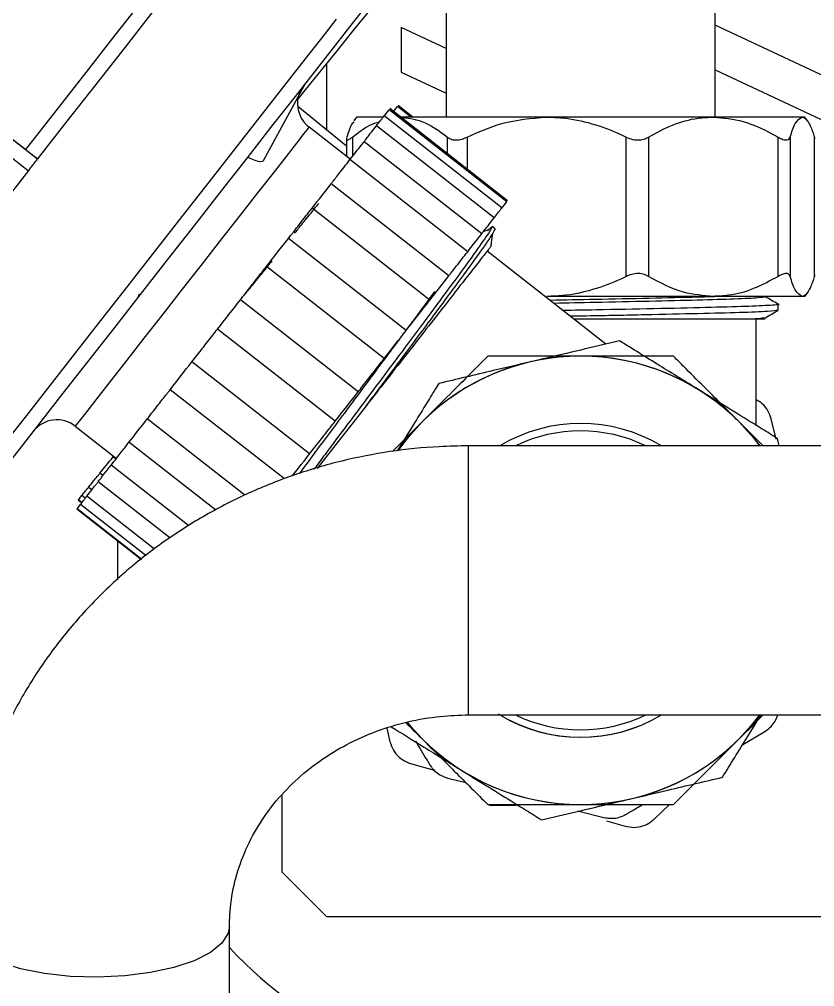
# Model space of a CAD drawing. Extents: x 150 to 4150, y 50 to 2920.
# Drawn here: x 1971.8 to 2104.9, y 1364.7 to 1526.5 of the extents above; entities that cross this region are included whole.
import ezdxf

# ---------------------------------------------------------------- set-up
doc = ezdxf.new("R2010")
doc.units = 0
doc.header["$LTSCALE"] = 10
doc.linetypes.add('SLD-KATı', pattern=[0])
doc.layers.get('0').update_dxf_attribs({"linetype": 'CONTINUOUS'})

msp = doc.modelspace()

# ---------------------------------------------------------------- linework, layer by layer
at = {"color": 7, "linetype": 'SLD-KATı'}
for p, q in [((2043.23, 1558.29), (2043.23, 1510.17)), ((2088.23, 1510.17), (2088.23, 1551.42)), ((2043.23, 1521.65), (2035.73, 1525.17)), ((2035.73, 1525.17), (2035.73, 1517.67)), ((2115.73, 1512.67), (2088.23, 1525.56)), ((2023.23, 1519.17), (2023.23, 1508.02)), ((2088.23, 1518.06), (2115.73, 1505.17)), ((2035.73, 1517.67), (2043.23, 1514.15)), ((2012.69, 1502.89), (2019.82, 1516.01)), ((2026.57, 1505.32), (2018.4, 1511.94)), ((2032.78, 1510.26), (2033.67, 1511.4)), ((2053.37, 1496), (2033.67, 1511.4)), ((2053.5, 1496.18), (2033.81, 1511.58)), ((2034.4, 1511.11), (2035.09, 1511.96)), ((2037.3, 1510.17), (2035.09, 1511.96)), ((2037.65, 1510.17), (2035.23, 1512.13)), ((2028.23, 1510.17), (2027.79, 1509.54)), ((2032.71, 1510.17), (2028.23, 1510.17)), ((2052.56, 1494.98), (2032.87, 1510.37)), ((2060.05, 1510.17), (2035.5, 1510.17)), ((2087.93, 1510.17), (2060.05, 1510.17)), ((2102.8, 1510.17), (2087.93, 1510.17)), ((2103.23, 1510.17), (2102.8, 1510.17)), ((2103.66, 1509.54), (2103.23, 1510.17)), ((2027.19, 1503.11), (2020.29, 1508.5)), ((2051.27, 1493.32), (2031.58, 1508.72)), ((1968.97, 1507.8), (1972.91, 1504.72)), ((1968.97, 1507.79), (1974.88, 1503.17)), ((2026.57, 1506.55), (2026.57, 1503.59)), ((2073.36, 1483.51), (2073.36, 1506.82)), ((2077.08, 1506.82), (2077.08, 1483.51)), ((2098.78, 1483.51), (2098.78, 1506.82)), ((2100.76, 1506.82), (2100.76, 1483.51)), ((2104.83, 1483.51), (2104.83, 1506.82)), ((2104.83, 1506.82), (2104.87, 1506.55)), ((1973.31, 1501.17), (1967.4, 1505.79)), ((2049.18, 1490.65), (2029.49, 1506.05)), ((1974.88, 1503.17), (1974.89, 1503.19)), ((2046.83, 1487.65), (2027.14, 1503.05)), ((2043.66, 1483.59), (2023.97, 1498.99)), ((2052.47, 1494.86), (2053.37, 1496)), ((2040.48, 1479.53), (2020.79, 1494.93)), ((2050.28, 1491.31), (2049.43, 1490.97)), ((2051.41, 1491.47), (2050.92, 1491.85)), ((2036.54, 1474.48), (2016.85, 1489.88)), ((2069.97, 1472.2), (2050.08, 1487.74)), ((2032.85, 1469.76), (2013.15, 1485.16)), ((2103.23, 1480.17), (2103.66, 1480.79)), ((1991.68, 1480.02), (1991.93, 1480.58)), ((2028.52, 1464.22), (2008.82, 1479.62)), ((2087.93, 1480.17), (2060.05, 1480.17)), ((2102.8, 1480.17), (2087.93, 1480.17)), ((2103.23, 1480.17), (2102.8, 1480.17)), ((2098.78, 1477.86), (2098.78, 1478.85)), ((2095.1, 1458.59), (2095.1, 1476.42)), ((2024.67, 1459.3), (2004.98, 1474.7)), ((2020.38, 1453.81), (2000.68, 1469.21)), ((2016.17, 1449.63), (1997.06, 1464.57)), ((2009.54, 1446.91), (1993.22, 1459.67)), ((2098.45, 1456.29), (2097.62, 1459.67)), ((1981.18, 1458.47), (1988.07, 1453.08)), ((2039.21, 1459.18), (2034.27, 1454.25)), ((2096.26, 1455.17), (2092.24, 1459.18)), ((2098.95, 1455.17), (2098.66, 1456.39)), ((2004.68, 1444.43), (1990.17, 1455.77)), ((2124.48, 1455.17), (2046.98, 1455.17)), ((1987.98, 1452.97), (1987.53, 1453.34)), ((2000.17, 1441.77), (1987.17, 1451.93)), ((1985.81, 1450.19), (1985.31, 1450.6)), ((1997.01, 1439.76), (1985, 1449.15)), ((1981.71, 1446.16), (1982.29, 1446.88)), ((1982.85, 1446.4), (1982.28, 1446.86)), ((1994.46, 1437.9), (1983.13, 1446.76)), ((1983.94, 1447.79), (1983.39, 1448.23)), ((1981.48, 1444.65), (1982.05, 1445.38)), ((1981.68, 1446.12), (1982.26, 1445.65)), ((1982.29, 1445.68), (1981.71, 1446.16)), ((1993.02, 1436.78), (1982.04, 1445.37)), ((1981.45, 1444.61), (1992.25, 1436.17)), ((1992.28, 1436.2), (1981.48, 1444.65)), ((1988.23, 1439.32), (1988.23, 1432.78)), ((2046.98, 1410.17), (2124.48, 1410.17)), ((2033.28, 1407.94), (2033.83, 1405.67)), ((2039.21, 1406.15), (2036.79, 1408.82)), ((2092.58, 1405.03), (2096.52, 1407.39)), ((2037.29, 1402.05), (2041.24, 1400.9)), ((2043.52, 1399.59), (2046.53, 1398.83)), ((2015.73, 1396.69), (2015.73, 1383.92)), ((2050.48, 1395.05), (2054.93, 1395.08)), ((2078.02, 1392.73), (2080.58, 1395.17)), ((2065.18, 1394.14), (2069.63, 1393.02)), ((2070.05, 1392.46), (2073.16, 1391.55)), ((2015.73, 1383.92), (2023.23, 1376.42)), ((2023.23, 1376.42), (2125.62, 1376.42)), ((2006.98, 1261.5), (2006.98, 1374.74))]:
    msp.add_line(p, q, dxfattribs=at)
at = {"color": 8, "linetype": 'SLD-KATı'}
for p, q in [((2027.54, 1506.82), (2027.54, 1503.55)), ((2043.47, 1504.02), (2043.47, 1506.82)), ((2046.75, 1506.82), (2046.75, 1501.46)), ((2046.98, 1432.67), (2046.98, 1455.17)), ((2046.98, 1410.17), (2046.98, 1432.67))]:
    msp.add_line(p, q, dxfattribs=at)
at = {"color": 7, "linetype": 'SLD-KATı', "flags": 128}
for points in [[(1972.91, 1504.72), (1978, 1511.23), (1983.02, 1517.64), (1987.88, 1523.86), (1992.51, 1529.78), (1996.84, 1535.32), (2000.8, 1540.38), (2004.32, 1544.89), (2007.37, 1548.78)], [(2008.04, 1545.59), (2005.12, 1541.85), (2001.72, 1537.51), (1997.91, 1532.64), (1993.75, 1527.31), (1989.29, 1521.61), (1984.61, 1515.63), (1979.79, 1509.46), (1974.89, 1503.19)], [(2035.57, 1534.39), (2035.55, 1534.36), (2035.09, 1533.79), (2034.07, 1532.53), (2032.49, 1530.59), (2030.4, 1528.01), (2027.8, 1524.81), (2024.75, 1521.05), (2021.3, 1516.79), (2018.24, 1513.02)], [(2033.76, 1533.83), (2033.58, 1533.6), (2032.85, 1532.68), (2031.58, 1531.05), (2029.78, 1528.75), (2027.48, 1525.81), (2024.72, 1522.28), (2021.53, 1518.2), (2017.97, 1513.64), (2014.09, 1508.68), (2009.94, 1503.38), (2005.6, 1497.82), (2001.12, 1492.09), (1996.58, 1486.28), (1992.04, 1480.48), (1987.57, 1474.76), (1983.24, 1469.23), (1979.12, 1463.96), (1975.27, 1459.03), (1971.74, 1454.51), (1968.59, 1450.49), (1965.87, 1447.01), (1963.62, 1444.13), (1961.87, 1441.89), (1960.65, 1440.33), (1959.98, 1439.47), (1959.84, 1439.3)], [(2031.58, 1508.72), (2031.77, 1508.97), (2031.95, 1509.2), (2032.12, 1509.42), (2032.29, 1509.63), (2032.45, 1509.84), (2032.6, 1510.03), (2032.74, 1510.21), (2032.87, 1510.37)], [(2027.14, 1503.05), (2027.46, 1503.45), (2027.77, 1503.85), (2028.07, 1504.24), (2028.37, 1504.62), (2028.66, 1504.99), (2028.94, 1505.35), (2029.22, 1505.71), (2029.49, 1506.05)], [(2012.69, 1502.89), (2012.52, 1502.75), (2012.01, 1502.71), (2011.27, 1502.89), (2010.42, 1503.24), (2010, 1503.45)], [(1973.31, 1501.17), (1973.5, 1501.42), (1973.7, 1501.67), (1973.9, 1501.92), (1974.09, 1502.17), (1974.29, 1502.42), (1974.49, 1502.67), (1974.68, 1502.92), (1974.88, 1503.17)], [(1973.41, 1501.3), (1968.53, 1495.06), (1963.76, 1488.95), (1959.16, 1483.08), (1954.81, 1477.51), (1950.78, 1472.36), (1947.13, 1467.69), (1943.92, 1463.58), (1941.19, 1460.09)], [(2020.79, 1494.93), (2021.2, 1495.46), (2021.61, 1495.98), (2022.02, 1496.5), (2022.42, 1497.01), (2022.81, 1497.51), (2023.2, 1498.01), (2023.59, 1498.5), (2023.97, 1498.99)], [(2051.27, 1493.32), (2051.46, 1493.57), (2051.65, 1493.8), (2051.82, 1494.02), (2051.99, 1494.24), (2052.14, 1494.44), (2052.29, 1494.63), (2052.43, 1494.81), (2052.56, 1494.98)], [(2046.83, 1487.65), (2047.15, 1488.05), (2047.46, 1488.45), (2047.77, 1488.84), (2048.06, 1489.22), (2048.35, 1489.59), (2048.64, 1489.95), (2048.91, 1490.31), (2049.18, 1490.65)], [(2013.15, 1485.16), (2013.62, 1485.76), (2014.09, 1486.36), (2014.56, 1486.95), (2015.02, 1487.55), (2015.48, 1488.13), (2015.94, 1488.72), (2016.39, 1489.3), (2016.85, 1489.88)], [(2040.48, 1479.53), (2040.9, 1480.06), (2041.31, 1480.58), (2041.71, 1481.1), (2042.11, 1481.61), (2042.51, 1482.11), (2042.9, 1482.61), (2043.28, 1483.1), (2043.66, 1483.59)], [(2004.98, 1474.7), (2005.46, 1475.31), (2005.94, 1475.93), (2006.42, 1476.54), (2006.9, 1477.16), (2007.38, 1477.77), (2007.86, 1478.39), (2008.34, 1479), (2008.82, 1479.62)], [(2032.85, 1469.76), (2033.32, 1470.36), (2033.79, 1470.96), (2034.25, 1471.55), (2034.71, 1472.15), (2035.17, 1472.74), (2035.63, 1473.32), (2036.09, 1473.9), (2036.54, 1474.48)], [(1997.06, 1464.57), (1997.5, 1465.14), (1997.95, 1465.71), (1998.39, 1466.28), (1998.85, 1466.86), (1999.3, 1467.44), (1999.76, 1468.03), (2000.22, 1468.62), (2000.68, 1469.21)], [(2024.67, 1459.3), (2025.15, 1459.91), (2025.63, 1460.53), (2026.11, 1461.14), (2026.59, 1461.76), (2027.07, 1462.37), (2027.55, 1462.99), (2028.04, 1463.61), (2028.52, 1464.22)], [(1990.17, 1455.77), (1990.54, 1456.23), (1990.9, 1456.7), (1991.28, 1457.18), (1991.66, 1457.67), (1992.04, 1458.16), (1992.43, 1458.65), (1992.82, 1459.16), (1993.22, 1459.67)], [(2029.29, 1461.16), (2027.04, 1458.27), (2024.8, 1455.41), (2022.6, 1452.6), (2021.65, 1451.38)], [(2035.13, 1454.34), (2036.74, 1456.46), (2039.21, 1459.18)], [(2092.24, 1459.18), (2094.72, 1456.46), (2095.73, 1455.17)], [(1985.31, 1450.6), (1985.56, 1450.91), (1985.82, 1451.23), (1986.09, 1451.55), (1986.36, 1451.89), (1986.64, 1452.24), (1986.93, 1452.6), (1987.23, 1452.96), (1987.53, 1453.34)], [(2017.52, 1450.15), (2017.64, 1450.31), (2018.09, 1450.88), (2018.54, 1451.46), (2019, 1452.04), (2019.45, 1452.63), (2019.91, 1453.22), (2020.38, 1453.81)], [(1985, 1449.15), (1985.25, 1449.47), (1985.5, 1449.79), (1985.76, 1450.13), (1986.03, 1450.47), (1986.3, 1450.82), (1986.59, 1451.18), (1986.88, 1451.55), (1987.17, 1451.93)], [(1982.04, 1445.37), (1982.15, 1445.5), (1982.26, 1445.65), (1982.38, 1445.81), (1982.52, 1445.98), (1982.66, 1446.16), (1982.8, 1446.35), (1982.96, 1446.55), (1983.13, 1446.76)], [(1982.28, 1446.86), (1982.39, 1447), (1982.51, 1447.14), (1982.63, 1447.3), (1982.77, 1447.46), (1982.91, 1447.64), (1983.06, 1447.83), (1983.22, 1448.03), (1983.39, 1448.23)], [(2095.73, 1410.17), (2094.72, 1408.88), (2092.24, 1406.15)]]:
    msp.add_lwpolyline(points, dxfattribs=at)
at = {"color": 8, "linetype": 'SLD-KATı', "flags": 128}
for points in [[(1956.33, 1438.87), (1956.34, 1438.88), (1956.71, 1439.35), (1957.61, 1440.5), (1959.03, 1442.33), (1960.96, 1444.79), (1963.37, 1447.86), (1966.21, 1451.5), (1969.46, 1455.65), (1973.06, 1460.26), (1976.97, 1465.26), (1981.13, 1470.58), (1985.48, 1476.14), (1989.96, 1481.88), (1994.51, 1487.7), (1999.07, 1493.52), (2003.56, 1499.27), (2007.93, 1504.87), (2012.12, 1510.22), (2016.07, 1515.27), (2019.72, 1519.94), (2023.02, 1524.16), (2024.91, 1526.57)], [(2020.29, 1508.5), (2020.14, 1508.29), (2019.44, 1507.4), (2018.2, 1505.82), (2016.46, 1503.59), (2014.27, 1500.79), (2011.69, 1497.49), (2008.79, 1493.79), (2005.66, 1489.79), (2002.4, 1485.61), (1999.08, 1481.36), (1995.81, 1477.18), (1992.68, 1473.18), (1989.79, 1469.48), (1987.2, 1466.18), (1985.01, 1463.38), (1983.27, 1461.15), (1982.04, 1459.57), (1981.34, 1458.68), (1981.18, 1458.47)], [(1976.03, 1366.91), (1972, 1367.71), (1968.49, 1368.8), (1965.63, 1370.13), (1963.54, 1371.65), (1962.31, 1373.3), (1961.98, 1374.74)], [(2006.98, 1374.74), (2006.78, 1373.63), (2005.73, 1371.97), (2003.81, 1370.42), (2001.1, 1369.05), (1997.7, 1367.91), (1993.77, 1367.05), (1989.45, 1366.5), (1984.93, 1366.29), (1980.4, 1366.43), (1976.03, 1366.91)]]:
    msp.add_lwpolyline(points, dxfattribs=at)
at = {"color": 7, "linetype": 'SLD-KATı'}
for centre, radius, start, end in [((2023.37, 1512.44), 5, 141.9781, 231.9781), ((2035.88, 1584.25), 101.44, 231.6268, 233.0389), ((2065.73, 1432.67), 37.5, 90, 135), ((2065.73, 1432.67), 37.5, 58.2697, 103.2697), ((2065.73, 1432.67), 37.5, 45, 90), ((2065.73, 1432.67), 37.5, 103.2697, 144.2686), ((2065.73, 1432.67), 37.5, 36.8699, 58.2697), ((1978.1, 1454.53), 5, 51.9781, 141.9781), ((2065.73, 1432.67), 26.25, 58.9973, 121.0027), ((2065.73, 1432.67), 25, 64.1581, 115.8419), ((1985.82, 1442.8), 5.31, 140.7847, 141.2602), ((1978.04, 1447.31), 4.35, 321.7603, 322.3412), ((2065.73, 1432.67), 26.25, 238.2697, 301.0027), ((2065.73, 1432.67), 26.25, 238.9973, 301.0027), ((2065.73, 1432.67), 25, 244.1581, 295.8419), ((2065.73, 1432.67), 37.5, 283.2697, 323.1301), ((2065.73, 1432.67), 37.5, 219.2869, 238.2697), ((2065.73, 1432.67), 37.5, 225, 270), ((2065.73, 1432.67), 37.5, 270, 315), ((2065.73, 1432.67), 37.5, 238.2697, 283.2697), ((2058.23, 1418.92), 70, 222.9337, 270)]:
    msp.add_arc(centre, radius, start, end, dxfattribs=at)
for points, knots in [([(2035.5, 1510.17), (2036.74, 1510.03), (2039.5, 1509.72), (2042.06, 1507.86), (2043.47, 1506.82)], [0, 0, 0, 0, 0.444642, 1, 1, 1, 1]), ([(2046.75, 1506.82), (2048.65, 1507.67), (2052.88, 1509.57), (2057.51, 1509.96), (2060.05, 1510.17)], [0, 0, 0, 0, 0.4489894, 1, 1, 1, 1]), ([(2060.05, 1510.17), (2060.94, 1510.14), (2063.49, 1510.06), (2067.7, 1509.18), (2071.2, 1507.86), (2073.06, 1506.97), (2073.36, 1506.82)], [0, 0, 0, 0, 0.191123, 0.55371, 0.926736, 1, 1, 1, 1]), ([(2077.08, 1506.82), (2078.39, 1507.54), (2081.06, 1508.98), (2084.76, 1510.02), (2087.08, 1510.13), (2087.93, 1510.17)], [0, 0, 0, 0, 0.382404, 0.774653, 1, 1, 1, 1]), ([(2087.93, 1510.17), (2089.6, 1510.03), (2093.37, 1509.72), (2096.85, 1507.86), (2098.78, 1506.82)], [0, 0, 0, 0, 0.444646, 1, 1, 1, 1]), ([(2100.76, 1506.82), (2101.05, 1507.67), (2101.7, 1509.57), (2102.41, 1509.96), (2102.8, 1510.17)], [0, 0, 0, 0, 0.448989, 1, 1, 1, 1]), ([(2102.8, 1510.17), (2102.93, 1510.14), (2103.32, 1510.06), (2103.97, 1509.18), (2104.5, 1507.86), (2104.79, 1506.97), (2104.83, 1506.82)], [0, 0, 0, 0, 0.191128, 0.553705, 0.926736, 1, 1, 1, 1]), ([(2027.8, 1509.35), (2027.7, 1509.28), (2027.29, 1508.96), (2026.91, 1507.75), (2026.62, 1506.82)], [0, 0, 0, 0, 0.237146, 1, 1, 1, 1]), ([(2027.54, 1506.82), (2028.5, 1507.58), (2029.97, 1508.73), (2031.57, 1509.24), (2032.12, 1509.42)], [0, 0, 0, 0, 0.652302, 1, 1, 1, 1]), ([(2029.42, 1505.97), (2029.41, 1505.96), (2029.37, 1505.9), (2029.57, 1506.16), (2030.19, 1506.94), (2031, 1507.99), (2031.58, 1508.72)], [0, 0, 0, 0, 0.05485, 0.277489, 0.492104, 1, 1, 1, 1]), ([(2026.62, 1506.82), (2026.59, 1506.67), (2026.52, 1506.38), (2026.73, 1506.3), (2027.11, 1506.49), (2027.41, 1506.73), (2027.54, 1506.82)], [0, 0, 0, 0, 0.280689, 0.56283, 0.825758, 1, 1, 1, 1]), ([(2043.47, 1506.82), (2043.7, 1506.67), (2044.15, 1506.38), (2045.1, 1506.3), (2046, 1506.49), (2046.53, 1506.73), (2046.75, 1506.82)], [0, 0, 0, 0, 0.2806914, 0.5628207, 0.8257449, 1, 1, 1, 1]), ([(2073.36, 1506.82), (2073.71, 1506.67), (2074.42, 1506.38), (2075.55, 1506.3), (2076.45, 1506.49), (2076.9, 1506.73), (2077.08, 1506.82)], [0, 0, 0, 0, 0.2807001, 0.5628427, 0.8257501, 1, 1, 1, 1]), ([(2098.78, 1506.82), (2099.05, 1506.67), (2099.6, 1506.38), (2100.25, 1506.3), (2100.62, 1506.49), (2100.72, 1506.73), (2100.76, 1506.82)], [0, 0, 0, 0, 0.280689, 0.562842, 0.825746, 1, 1, 1, 1]), ([(2023.97, 1498.99), (2024.02, 1499.06), (2024.12, 1499.18), (2024.61, 1499.81), (2025.54, 1501.01), (2026.48, 1502.2), (2027.14, 1503.05)], [0, 0, 0, 0, 0.209005, 0.395329, 0.574938, 1, 1, 1, 1]), ([(2017.88, 1490.75), (2018.03, 1490.94), (2018.32, 1491.3), (2019.05, 1492.19), (2020.23, 1493.64), (2021.22, 1494.86), (2021.91, 1495.72)], [0, 0, 0, 0, 0.209001, 0.395326, 0.574942, 1, 1, 1, 1]), ([(2016.85, 1489.88), (2017, 1490.07), (2017.28, 1490.44), (2017.99, 1491.34), (2019.14, 1492.82), (2020.11, 1494.06), (2020.79, 1494.93)], [0, 0, 0, 0, 0.208997, 0.395323, 0.574941, 1, 1, 1, 1]), ([(2049.12, 1490.57), (2049.11, 1490.56), (2049.07, 1490.5), (2049.27, 1490.76), (2049.88, 1491.54), (2050.7, 1492.59), (2051.27, 1493.32)], [0, 0, 0, 0, 0.05485, 0.277489, 0.492104, 1, 1, 1, 1]), ([(2050.15, 1491.15), (2050.49, 1491.49), (2051.24, 1492.24), (2050.52, 1491.01), (2048.39, 1487.94), (2044.82, 1483.05), (2040.17, 1476.75), (2034.67, 1469.39), (2028.83, 1461.57), (2024.13, 1455.3), (2021.73, 1452.08), (2021.12, 1451.26)], [0, 0, 0, 0, 0.098425, 0.220977, 0.344371, 0.466217, 0.589782, 0.711865, 0.834921, 0.957977, 1, 1, 1, 1]), ([(2051.41, 1491.47), (2051.31, 1491.23), (2051.11, 1490.75), (2048.86, 1487.52), (2045.32, 1482.67), (2040.65, 1476.36), (2035.17, 1469.02), (2031.26, 1463.78), (2029.29, 1461.16)], [0, 0, 0, 0, 0.166398, 0.333941, 0.499381, 0.667155, 0.832917, 1, 1, 1, 1]), ([(2050.74, 1488.49), (2050.77, 1488.72), (2050.87, 1489.47), (2050.96, 1490.21), (2051.03, 1490.72)], [0, 0, 0, 0, 0.313185, 1, 1, 1, 1]), ([(2050.68, 1488.5), (2050.58, 1488.38), (2050.31, 1488.03), (2049.21, 1486.63), (2047.43, 1484.36), (2045.1, 1481.37), (2042.31, 1477.8), (2039.12, 1473.72), (2035.61, 1469.23), (2032.29, 1464.99), (2030.16, 1462.26), (2029.29, 1461.16)], [0, 0, 0, 0, 0.060484, 0.179735, 0.300836, 0.421954, 0.544477, 0.666998, 0.791024, 0.915068, 1, 1, 1, 1]), ([(2043.66, 1483.59), (2043.71, 1483.66), (2043.81, 1483.78), (2044.3, 1484.41), (2045.24, 1485.61), (2046.18, 1486.81), (2046.83, 1487.65)], [0, 0, 0, 0, 0.209005, 0.395329, 0.574938, 1, 1, 1, 1]), ([(2009.67, 1480.63), (2009.91, 1480.93), (2010.37, 1481.49), (2011.24, 1482.57), (2012.52, 1484.15), (2013.45, 1485.29), (2014.1, 1486.09)], [0, 0, 0, 0, 0.209006, 0.395326, 0.574934, 1, 1, 1, 1]), ([(2008.82, 1479.62), (2009.06, 1479.92), (2009.5, 1480.49), (2010.36, 1481.58), (2011.61, 1483.19), (2012.52, 1484.35), (2013.15, 1485.16)], [0, 0, 0, 0, 0.2090097, 0.3953276, 0.5749402, 1, 1, 1, 1]), ([(2077.08, 1483.51), (2076.78, 1483.66), (2076.18, 1483.95), (2075.09, 1484.03), (2074.12, 1483.85), (2073.58, 1483.61), (2073.36, 1483.51)], [0, 0, 0, 0, 0.280705, 0.562845, 0.825729, 1, 1, 1, 1]), ([(2100.76, 1483.51), (2100.69, 1483.66), (2100.54, 1483.95), (2100, 1484.03), (2099.37, 1483.85), (2098.95, 1483.61), (2098.78, 1483.51)], [0, 0, 0, 0, 0.280691, 0.56283, 0.82575, 1, 1, 1, 1]), ([(2073.36, 1483.51), (2073.06, 1483.37), (2071.24, 1482.5), (2067.74, 1481.17), (2063.53, 1480.28), (2060.94, 1480.19), (2060.05, 1480.17)], [0, 0, 0, 0, 0.073265, 0.436548, 0.808876, 1, 1, 1, 1]), ([(2087.93, 1480.17), (2086.25, 1480.3), (2082.48, 1480.61), (2079.01, 1482.48), (2077.08, 1483.51)], [0, 0, 0, 0, 0.444645, 1, 1, 1, 1]), ([(2098.78, 1483.51), (2097.46, 1482.8), (2094.79, 1481.35), (2091.09, 1480.31), (2088.77, 1480.21), (2087.93, 1480.17)], [0, 0, 0, 0, 0.382413, 0.774652, 1, 1, 1, 1]), ([(2102.8, 1480.17), (2102.41, 1480.38), (2101.7, 1480.76), (2101.05, 1482.66), (2100.76, 1483.51)], [0, 0, 0, 0, 0.5510113, 1, 1, 1, 1]), ([(2104.83, 1483.51), (2104.79, 1483.37), (2104.51, 1482.5), (2103.97, 1481.17), (2103.33, 1480.28), (2102.93, 1480.19), (2102.8, 1480.17)], [0, 0, 0, 0, 0.073265, 0.436543, 0.80887, 1, 1, 1, 1]), ([(2104.88, 1483.8), (2104.88, 1483.79), (2104.91, 1483.75), (2104.87, 1483.62), (2104.83, 1483.51)], [0, 0, 0, 0, 0.12873, 1, 1, 1, 1]), ([(2041.28, 1480.98), (2040.24, 1479.56), (2038.89, 1477.71), (2037.16, 1475.38), (2036.75, 1474.84)], [0, 0, 0, 0, 0.766015, 1, 1, 1, 1]), ([(2036.54, 1474.48), (2036.69, 1474.68), (2036.98, 1475.04), (2037.68, 1475.94), (2038.84, 1477.42), (2039.8, 1478.66), (2040.48, 1479.53)], [0, 0, 0, 0, 0.209004, 0.395331, 0.574939, 1, 1, 1, 1]), ([(2089.77, 1480.17), (2088.34, 1480.12), (2084.93, 1480.02), (2077.34, 1479.84), (2068.74, 1479.66), (2063.13, 1479.55), (2060.63, 1479.5)], [0, 0, 0, 0, 0.204271, 0.488259, 0.771718, 1, 1, 1, 1]), ([(2096.56, 1480.09), (2096.35, 1480.04), (2095.9, 1479.92), (2091.81, 1479.72), (2085.51, 1479.54), (2077.38, 1479.34), (2068.93, 1479.17), (2063.54, 1479.06), (2061.25, 1479.01)], [0, 0, 0, 0, 0.16569, 0.343144, 0.516659, 0.693346, 0.869704, 1, 1, 1, 1]), ([(2098.76, 1478.87), (2098.4, 1479.08), (2097.69, 1479.49), (2096.98, 1479.9), (2096.63, 1480.11)], [0, 0, 0, 0, 0.50416, 1, 1, 1, 1]), ([(2098.68, 1478.87), (2098.72, 1478.87), (2099.31, 1478.8), (2097.71, 1478.68), (2093.72, 1478.48), (2086.86, 1478.3), (2078.2, 1478.1), (2069.77, 1477.94), (2064.62, 1477.84), (2062.79, 1477.81)], [0, 0, 0, 0, 0.009927, 0.187075, 0.367069, 0.54307, 0.722287, 0.901171, 1, 1, 1, 1]), ([(2098.76, 1477.84), (2098.37, 1477.78), (2097.57, 1477.65), (2092.7, 1477.46), (2085.6, 1477.28), (2076.7, 1477.08), (2069.11, 1476.93), (2064.93, 1476.85), (2064.03, 1476.84)], [0, 0, 0, 0, 0.189469, 0.38059, 0.567607, 0.758742, 0.948142, 1, 1, 1, 1]), ([(2096.61, 1476.6), (2096.97, 1476.81), (2097.69, 1477.22), (2098.4, 1477.64), (2098.76, 1477.84)], [0, 0, 0, 0, 0.499974, 1, 1, 1, 1]), ([(2064.57, 1476.42), (2066.19, 1476.42), (2069.63, 1476.42), (2074.77, 1476.42), (2079.79, 1476.42), (2084.32, 1476.42), (2088.29, 1476.42), (2091.56, 1476.42), (2093.76, 1476.42), (2094.66, 1476.42), (2095, 1476.42)], [0, 0, 0, 0, 0.120049, 0.255092, 0.390135, 0.52269, 0.655245, 0.787823, 0.920397, 1, 1, 1, 1]), ([(2096.43, 1476.6), (2096.27, 1476.55), (2096.08, 1476.49), (2095.13, 1476.43), (2095, 1476.42)], [0, 0, 0, 0, 0.857552, 1, 1, 1, 1]), ([(2095, 1476.42), (2095.1, 1476.42), (2095.62, 1476.42), (2096.38, 1476.42), (2096.51, 1476.42), (2096.58, 1476.42)], [0, 0, 0, 0, 0.10309, 0.516266, 1, 1, 1, 1]), ([(2000.68, 1469.21), (2000.98, 1469.59), (2001.54, 1470.3), (2002.46, 1471.48), (2003.69, 1473.06), (2004.45, 1474.02), (2004.98, 1474.7)], [0, 0, 0, 0, 0.208998, 0.395333, 0.574939, 1, 1, 1, 1]), ([(2035.46, 1473.1), (2034.64, 1471.99), (2032.17, 1468.67), (2027.57, 1462.5), (2022.62, 1455.86), (2019.82, 1452.09), (2018.67, 1450.55)], [0, 0, 0, 0, 0.15547, 0.468454, 0.781439, 1, 1, 1, 1]), ([(2072.24, 1472.73), (2070.36, 1472.29), (2066.53, 1471.39), (2061.33, 1470.16), (2058.14, 1469.41), (2057.12, 1469.17)], [0, 0, 0, 0, 0.396747, 0.806752, 1, 1, 1, 1]), ([(2085.45, 1464.56), (2083.26, 1465.92), (2078.61, 1468.79), (2074.44, 1471.37), (2072.24, 1472.73)], [0, 0, 0, 0, 0.472493, 1, 1, 1, 1]), ([(2028.52, 1464.22), (2028.75, 1464.52), (2029.2, 1465.09), (2030.05, 1466.18), (2031.31, 1467.79), (2032.21, 1468.95), (2032.85, 1469.76)], [0, 0, 0, 0, 0.2089991, 0.395328, 0.5749405, 1, 1, 1, 1]), ([(2050.2, 1470.17), (2049.49, 1469.47), (2047.73, 1467.7), (2044.71, 1464.68), (2041.7, 1461.67), (2039.84, 1459.81), (2039.21, 1459.18)], [0, 0, 0, 0, 0.205613, 0.517011, 0.836164, 1, 1, 1, 1]), ([(2065.73, 1470.17), (2063.65, 1470.17), (2058.19, 1470.17), (2053.25, 1470.17), (2050.2, 1470.17)], [0, 0, 0, 0, 0.381419, 1, 1, 1, 1]), ([(2081.26, 1470.17), (2079.33, 1470.17), (2075.4, 1470.17), (2070.06, 1470.17), (2066.78, 1470.17), (2065.73, 1470.17)], [0, 0, 0, 0, 0.3967455, 0.8067463, 1, 1, 1, 1]), ([(2092.24, 1459.18), (2091.61, 1459.81), (2089.79, 1461.64), (2086.78, 1464.65), (2083.75, 1467.67), (2081.96, 1469.47), (2081.26, 1470.17)], [0, 0, 0, 0, 0.163828, 0.47463, 0.794383, 1, 1, 1, 1]), ([(2057.12, 1469.17), (2055.1, 1468.69), (2049.79, 1467.44), (2044.98, 1466.3), (2042, 1465.6)], [0, 0, 0, 0, 0.381426, 1, 1, 1, 1]), ([(1993.22, 1459.67), (1993.55, 1460.09), (1994.17, 1460.88), (1995.07, 1462.03), (1996.16, 1463.42), (1996.69, 1464.1), (1997.06, 1464.57)], [0, 0, 0, 0, 0.209, 0.395332, 0.57494, 1, 1, 1, 1]), ([(2042, 1465.6), (2041.48, 1464.76), (2040.17, 1462.64), (2037.92, 1459), (2036.08, 1456.02), (2035.1, 1454.44), (2035.03, 1454.32)], [0, 0, 0, 0, 0.238967, 0.600878, 0.971807, 1, 1, 1, 1]), ([(2098.66, 1456.39), (2097.82, 1456.92), (2095.7, 1458.23), (2092.06, 1460.47), (2088.44, 1462.71), (2086.21, 1464.09), (2085.45, 1464.56)], [0, 0, 0, 0, 0.205611, 0.517009, 0.836166, 1, 1, 1, 1]), ([(2097.62, 1459.67), (2097.46, 1460.14), (2097.14, 1461.08), (2096.22, 1462.22), (2095.44, 1462.67), (2095.1, 1462.87)], [0, 0, 0, 0, 0.360237, 0.721329, 1, 1, 1, 1]), ([(2020.38, 1453.81), (2020.67, 1454.19), (2021.23, 1454.9), (2022.15, 1456.08), (2023.39, 1457.66), (2024.14, 1458.62), (2024.67, 1459.3)], [0, 0, 0, 0, 0.208998, 0.395319, 0.574939, 1, 1, 1, 1]), ([(2046.98, 1455.17), (2045.34, 1455.14), (2040.95, 1455.07), (2033.84, 1454.32), (2025.75, 1452.75), (2017.85, 1450.44), (2010.22, 1447.41), (2002.94, 1443.69), (1996.08, 1439.32), (1989.69, 1434.35), (1983.85, 1428.8), (1978.61, 1422.75), (1974.01, 1416.26), (1970.1, 1409.37), (1966.93, 1402.17), (1964.5, 1394.71), (1962.86, 1387.08), (1962.08, 1380.39), (1962.01, 1376.27), (1961.98, 1374.74)], [0, 0, 0, 0, 0.037149, 0.099365, 0.161612, 0.223855, 0.286076, 0.348254, 0.41037, 0.4724, 0.534326, 0.596128, 0.657792, 0.71931, 0.780679, 0.841907, 0.903007, 0.964, 1, 1, 1, 1]), ([(1987.17, 1451.93), (1987.5, 1452.35), (1988.12, 1453.14), (1988.9, 1454.15), (1989.75, 1455.22), (1990, 1455.55), (1990.17, 1455.77)], [0, 0, 0, 0, 0.2089958, 0.395324, 0.5749377, 1, 1, 1, 1]), ([(1983.39, 1448.23), (1983.69, 1448.61), (1984.27, 1449.31), (1984.87, 1450.05), (1985.31, 1450.59), (1985.28, 1450.56), (1985.26, 1450.54)], [0, 0, 0, 0, 0.250081, 0.473018, 0.687926, 1, 1, 1, 1]), ([(1983.13, 1446.76), (1983.42, 1447.13), (1983.98, 1447.85), (1984.57, 1448.6), (1985, 1449.15), (1984.97, 1449.12), (1984.96, 1449.1)], [0, 0, 0, 0, 0.250074, 0.473017, 0.687921, 1, 1, 1, 1]), ([(2006.98, 1374.74), (2006.99, 1375.41), (2007.04, 1377.72), (2007.63, 1381.67), (2009.11, 1386.48), (2011.35, 1391.06), (2014.28, 1395.31), (2017.85, 1399.15), (2021.97, 1402.5), (2026.55, 1405.31), (2031.53, 1407.53), (2036.79, 1409.1), (2041.98, 1410.01), (2045.4, 1410.12), (2046.98, 1410.17)], [0, 0, 0, 0, 0.0373549, 0.130583, 0.2234796, 0.3153489, 0.4058714, 0.4950237, 0.5829648, 0.6699227, 0.7561301, 0.8417885, 0.9270616, 1, 1, 1, 1]), ([(2089.45, 1399.73), (2090.81, 1401.92), (2092.86, 1405.24), (2095.13, 1408.92), (2095.91, 1410.17)], [0, 0, 0, 0, 0.66161, 1, 1, 1, 1]), ([(2092.24, 1406.15), (2092.88, 1406.78), (2094.23, 1408.14), (2095.55, 1409.46), (2096.26, 1410.17)], [0, 0, 0, 0, 0.465496, 1, 1, 1, 1]), ([(2096.52, 1407.39), (2096.82, 1407.58), (2097.4, 1407.98), (2098.14, 1408.86), (2098.55, 1409.63), (2098.68, 1410.06), (2098.71, 1410.17)], [0, 0, 0, 0, 0.305304, 0.612199, 0.898181, 1, 1, 1, 1]), ([(2034.05, 1408.17), (2035.84, 1407.06), (2039.61, 1404.72), (2043.81, 1402.13), (2046.01, 1400.77)], [0, 0, 0, 0, 0.476107, 1, 1, 1, 1]), ([(2036.47, 1408.89), (2036.75, 1408.61), (2037.65, 1407.71), (2038.58, 1406.78), (2039.21, 1406.15)], [0, 0, 0, 0, 0.3159468, 1, 1, 1, 1]), ([(2033.83, 1405.67), (2033.99, 1405.19), (2034.31, 1404.25), (2035.32, 1403.07), (2036.37, 1402.36), (2037.06, 1402.13), (2037.29, 1402.05)], [0, 0, 0, 0, 0.288567, 0.577784, 0.857504, 1, 1, 1, 1]), ([(2038.09, 1405.81), (2038.73, 1404.75), (2039.53, 1403.41), (2040.29, 1402.14), (2040.45, 1401.87)], [0, 0, 0, 0, 0.792111, 1, 1, 1, 1]), ([(2039.21, 1406.15), (2041.04, 1404.33), (2044.89, 1400.47), (2048.36, 1397), (2050.2, 1395.17)], [0, 0, 0, 0, 0.472489, 1, 1, 1, 1]), ([(2081.26, 1395.17), (2083.09, 1397), (2086.56, 1400.47), (2090.42, 1404.33), (2092.24, 1406.15)], [0, 0, 0, 0, 0.527511, 1, 1, 1, 1]), ([(2040.45, 1401.87), (2040.65, 1401.58), (2041.04, 1400.99), (2041.93, 1400.26), (2042.79, 1399.8), (2043.31, 1399.65), (2043.52, 1399.59)], [0, 0, 0, 0, 0.2806856, 0.5628248, 0.8257467, 1, 1, 1, 1]), ([(2046.01, 1400.77), (2046.76, 1400.3), (2048.96, 1398.95), (2052.58, 1396.71), (2056.22, 1394.46), (2058.37, 1393.13), (2059.22, 1392.6)], [0, 0, 0, 0, 0.163832, 0.474631, 0.794385, 1, 1, 1, 1]), ([(2074.34, 1396.17), (2076.36, 1396.65), (2081.67, 1397.9), (2086.48, 1399.03), (2089.45, 1399.73)], [0, 0, 0, 0, 0.381418, 1, 1, 1, 1]), ([(2050.2, 1395.17), (2052.13, 1395.17), (2056.06, 1395.17), (2061.4, 1395.17), (2064.68, 1395.17), (2065.73, 1395.17)], [0, 0, 0, 0, 0.396746, 0.806755, 1, 1, 1, 1]), ([(2059.22, 1392.6), (2061.1, 1393.05), (2064.92, 1393.95), (2070.12, 1395.18), (2073.31, 1395.93), (2074.34, 1396.17)], [0, 0, 0, 0, 0.3967389, 0.8067524, 1, 1, 1, 1]), ([(2065.73, 1395.17), (2067.81, 1395.17), (2073.26, 1395.17), (2078.2, 1395.17), (2081.26, 1395.17)], [0, 0, 0, 0, 0.381419, 1, 1, 1, 1]), ([(2073.41, 1393.57), (2073.68, 1393.73), (2074.54, 1394.25), (2075.45, 1394.79), (2076.08, 1395.17)], [0, 0, 0, 0, 0.3054939, 1, 1, 1, 1]), ([(2069.63, 1393.02), (2069.97, 1392.95), (2070.67, 1392.82), (2071.81, 1392.92), (2072.75, 1393.21), (2073.22, 1393.47), (2073.41, 1393.57)], [0, 0, 0, 0, 0.280713, 0.562841, 0.825734, 1, 1, 1, 1]), ([(2073.16, 1391.55), (2073.65, 1391.45), (2074.63, 1391.25), (2076.16, 1391.53), (2077.3, 1392.09), (2077.84, 1392.57), (2078.02, 1392.73)], [0, 0, 0, 0, 0.288571, 0.577794, 0.857533, 1, 1, 1, 1])]:
    msp.add_open_spline(points, degree=3, knots=knots, dxfattribs=at)

doc.saveas('drawing.dxf')
